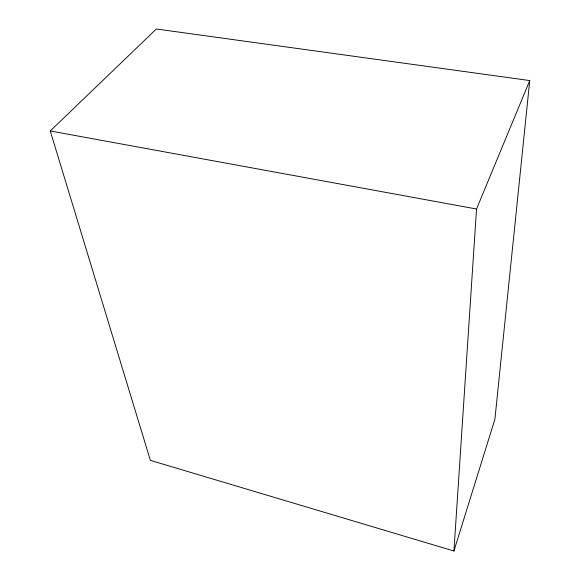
<?xml version="1.0" encoding="UTF-8"?>
<svg xmlns="http://www.w3.org/2000/svg" width="580" height="580" viewBox="0 0 580 580"><rect width="100%" height="100%" fill="white"/><g stroke="black" fill="none" stroke-linecap="round" stroke-linejoin="round"><path stroke-width="0.87" d="M453.923 551L476.535 209.003L529.75 80.569L156.375 29L50.25 130.957L150.372 460.368L453.923 551L494.907 419.195L529.75 80.569M50.25 130.957L476.535 209.003"/></g></svg>
